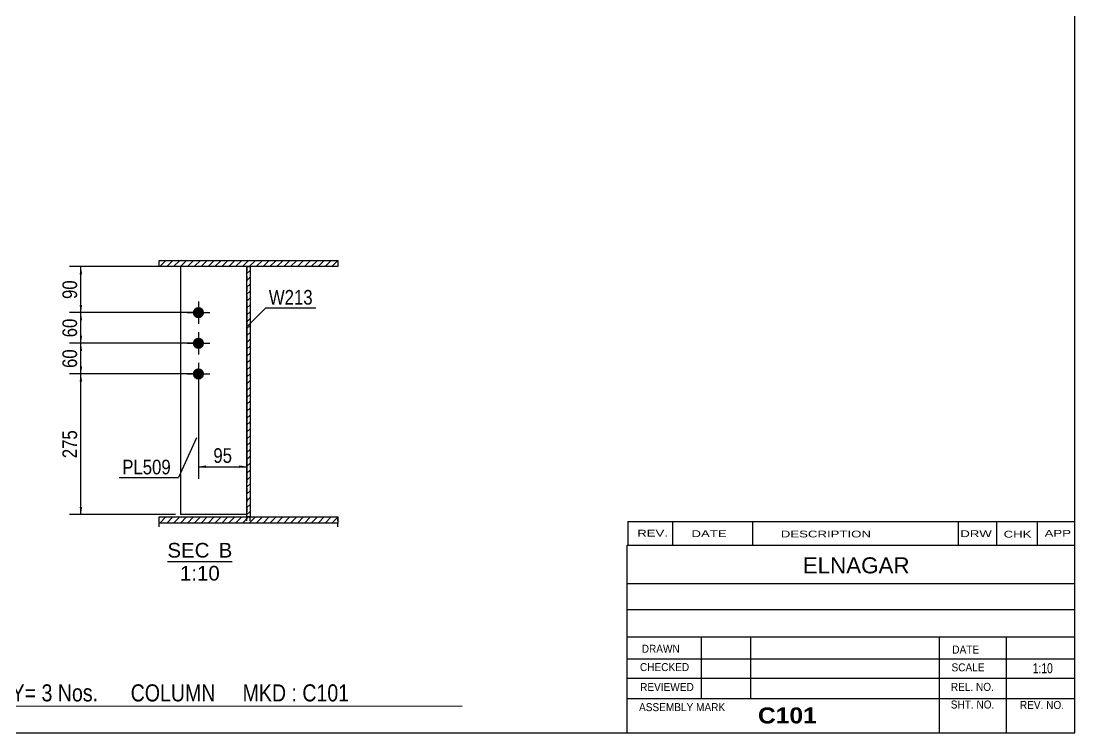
# Model space of a CAD drawing. Header units: millimetres. Extents: x -324 to 88, y -164 to 123.
# Drawn here: x -118.2 to 88, y -164 to -24.8 of the extents above; entities that cross this region are included whole.
import ezdxf

# ---------------------------------------------------------------- set-up
doc = ezdxf.new("R2010")
doc.units = ezdxf.units.MM
doc.linetypes.add('DXK_LINE_DOT1', pattern=[1.8814, 0.9407, -0.9407])
doc.styles.add('Arial', font='ARIAL.TTF', dxfattribs={"height": 0.2})
doc.styles.add('Arial Bold', font='ARIALBD.TTF', dxfattribs={"height": 0.2})
doc.styles.add('Arial Narrow', font='ARIALN.TTF', dxfattribs={"height": 0.2})

# ---------------------------------------------------------------- blocks, each defined once
blk = doc.blocks.new('Unknown-628699752-1210')
at = {"color": 5, "linetype": 'Continuous'}
for p, q in [((88.02, -164.04), (88.02, 122.96)), ((-321.98, -164.04), (88.02, -164.04))]:
    blk.add_line(p, q, dxfattribs=at)
blk = doc.blocks.new('Unknown-628699752-13 - 1257')
at = {"color": 1, "linetype": 'Continuous'}
blk.add_line((-89.55, -130.48), (-76.86, -130.48), dxfattribs=at)
at = {"color": 0, "linetype": 'Continuous'}
for points in [[(-81.33, -129.73), (-81.33, -126.73), (-89.55, -126.73), (-89.55, -129.73)], [(-76.86, -129.73), (-76.86, -126.73), (-79.53, -126.73), (-79.53, -129.73)], [(-79.32, -134.23), (-79.32, -131.23), (-87.1, -131.23), (-87.1, -134.23)]]:
    blk.add_wipeout(points, dxfattribs=at)
at = {"color": 136, "linetype": 'Continuous', "style": 'Arial'}
for s, height, p in [('SEC', 2.865, (-89.55, -129.73)), ('B', 2.87, (-79.53, -129.73)), ('1:10', 2.865, (-87.1, -134.23))]:
    blk.add_text(s, height=height, dxfattribs=at).set_placement(p)
blk = doc.blocks.new('Part-628699752-1314 - 1257')
at = {"linetype": 'Continuous'}
h = blk.add_hatch(dxfattribs=at)
h.set_pattern_fill('', scale=0.3, style=0, pattern_type=0)
h.set_pattern_definition([(45, (-73.9809, -72.809), (-0.67352, 0.67352), [])])
h.paths.add_polyline_path([(-73.38, -72.81), (-73.98, -72.81), (-73.98, -121.79), (-73.38, -121.79)])
at = {"color": 2, "linetype": 'Continuous'}
for p, q in [((-73.98, -72.81), (-73.38, -72.81)), ((-73.98, -121.79), (-73.98, -72.81)), ((-73.38, -72.81), (-73.38, -121.79)), ((-73.38, -121.79), (-73.98, -121.79))]:
    blk.add_line(p, q, dxfattribs=at)
at = {"color": 7, "linetype": 'DXK_LINE_DOT1'}
for p, q in [((-73.98, -122.53), (-73.98, -121.79)), ((-73.38, -122.53), (-73.38, -121.79))]:
    blk.add_line(p, q, dxfattribs=at)
blk = doc.blocks.new('Part-628699752-1290 - 1257')
at = {"color": 2, "linetype": 'Continuous'}
for p in [(-86.98, -72.81), (-73.98, -121.31)]:
    blk.add_line(p, (-86.98, -121.31), dxfattribs=at)
at = {"color": 7, "linetype": 'DXK_LINE_DOT1'}
for q in [(-86.98, -72.81), (-73.98, -121.31)]:
    blk.add_line((-73.98, -72.81), q, dxfattribs=at)
blk = doc.blocks.new('Part-628699752-1264 - 1257')
at = {"linetype": 'Continuous'}
h = blk.add_hatch(dxfattribs=at)
h.set_pattern_fill('', scale=0.3, style=0, pattern_type=0)
h.set_pattern_definition([(45, (-91.1809, -121.7864), (-0.67352, 0.67352), [])])
h.paths.add_polyline_path([(-56.18, -121.79), (-91.18, -121.79), (-91.18, -122.99), (-56.18, -122.99)])
at = {"color": 7, "linetype": 'DXK_LINE_DOT1'}
for p, q in [((-91.18, -122.53), (-91.18, -121.79)), ((-56.18, -122.53), (-56.18, -121.79))]:
    blk.add_line(p, q, dxfattribs=at)
at = {"color": 2, "linetype": 'Continuous'}
for p, q in [((-91.18, -121.79), (-56.18, -121.79)), ((-91.18, -122.99), (-91.18, -121.79)), ((-91.18, -123.73), (-91.18, -122.99)), ((-56.18, -122.99), (-91.18, -122.99)), ((-56.18, -121.79), (-56.18, -122.99)), ((-56.18, -123.73), (-56.18, -122.99))]:
    blk.add_line(p, q, dxfattribs=at)
blk = doc.blocks.new('Bolt-628699752-1316 - 1257')
at = {"linetype": 'Continuous'}
for points in [[(-83.48, -80.71, -1), (-83.48, -82.91, -1)], [(-83.48, -86.71, -1), (-83.48, -88.91, -1)], [(-83.48, -92.71, -1), (-83.48, -94.91, -1)]]:
    blk.add_hatch(color=3, dxfattribs=at).paths.add_polyline_path(points)
at = {"color": 3, "linetype": 'Continuous'}
for p, q in [((-83.48, -79.61), (-83.48, -84.01)), ((-85.68, -81.81), (-81.28, -81.81)), ((-83.48, -85.61), (-83.48, -90.01)), ((-85.68, -87.81), (-81.28, -87.81)), ((-83.48, -91.61), (-83.48, -96.01)), ((-85.68, -93.81), (-81.28, -93.81))]:
    blk.add_line(p, q, dxfattribs=at)
blk = doc.blocks.new('Part-628699752-1329 - 1257')
at = {"linetype": 'Continuous'}
h = blk.add_hatch(dxfattribs=at)
h.set_pattern_fill('', scale=0.3, style=0, pattern_type=0)
h.set_pattern_definition([(45, (-91.1809, -71.609), (-0.67352, 0.67352), [])])
h.paths.add_polyline_path([(-56.18, -71.61), (-91.18, -71.61), (-91.18, -72.81), (-56.18, -72.81)])
at = {"color": 2, "linetype": 'Continuous'}
for p, q in [((-91.18, -71.61), (-56.18, -71.61)), ((-91.18, -72.81), (-91.18, -71.61)), ((-56.18, -71.61), (-56.18, -72.81)), ((-56.18, -72.81), (-91.18, -72.81))]:
    blk.add_line(p, q, dxfattribs=at)
blk = doc.blocks.new('StraightDimension-628699752-1331 - 1257')
at = {"linetype": 'Continuous'}
for points in [[(-81.98, -112.2), (-83.48, -111.95), (-81.98, -111.7)], [(-75.48, -111.7), (-73.98, -111.95), (-75.48, -112.2)]]:
    blk.add_hatch(color=7, dxfattribs=at).paths.add_polyline_path(points)
at = {"color": 7, "linetype": 'Continuous'}
for p, q in [((-73.98, -79.79), (-73.98, -114.35)), ((-83.48, -94.81), (-83.48, -114.35)), ((-83.48, -111.95), (-73.98, -111.95))]:
    blk.add_line(p, q, dxfattribs=at)
at = {"color": 0}
blk.add_wipeout([(-76.3, -111.8), (-76.3, -107.6), (-81.16, -107.6), (-81.16, -111.8)], dxfattribs=at)
at = {"color": 3, "style": 'Arial Narrow'}
blk.add_text('95', height=2.863, dxfattribs=at).set_placement((-80.56, -111.2))
blk = doc.blocks.new('StraightDimension-628699752-1360 - 1257')
at = {"linetype": 'Continuous'}
for points in [[(-106.73, -74.31), (-106.48, -72.81), (-106.23, -74.31)], [(-106.23, -80.31), (-106.48, -81.81), (-106.73, -80.31)]]:
    blk.add_hatch(color=7, dxfattribs=at).paths.add_polyline_path(points)
at = {"color": 7, "linetype": 'Continuous'}
for p, q in [((-74.98, -72.81), (-108.73, -72.81)), ((-106.48, -81.81), (-106.48, -72.81)), ((-84.48, -81.81), (-108.73, -81.81))]:
    blk.add_line(p, q, dxfattribs=at)
at = {"color": 0}
blk.add_wipeout([(-106.63, -74.88), (-110.83, -74.88), (-110.83, -79.74), (-106.63, -79.74)], dxfattribs=at)
at = {"color": 3, "style": 'Arial Narrow'}
blk.add_text('90', height=2.863, rotation=90.0002, dxfattribs=at).set_placement((-107.23, -79.14))
blk = doc.blocks.new('StraightDimension-628699752-3032 - 1257')
at = {"linetype": 'Continuous'}
for points in [[(-106.73, -89.31), (-106.48, -87.81), (-106.23, -89.31)], [(-106.23, -92.31), (-106.48, -93.81), (-106.73, -92.31)]]:
    blk.add_hatch(color=7, dxfattribs=at).paths.add_polyline_path(points)
at = {"color": 7, "linetype": 'Continuous'}
for p, q in [((-84.48, -87.81), (-108.73, -87.81)), ((-106.48, -93.81), (-106.48, -87.81)), ((-84.48, -93.81), (-108.73, -93.81))]:
    blk.add_line(p, q, dxfattribs=at)
at = {"color": 0}
blk.add_wipeout([(-106.63, -88.38), (-110.83, -88.38), (-110.83, -93.24), (-106.63, -93.24)], dxfattribs=at)
at = {"color": 3, "style": 'Arial Narrow'}
blk.add_text('60', height=2.863, rotation=90.0002, dxfattribs=at).set_placement((-107.23, -92.64))
blk = doc.blocks.new('StraightDimension-628699752-1366 - 1257')
at = {"linetype": 'Continuous'}
for points in [[(-106.73, -95.31), (-106.48, -93.81), (-106.23, -95.31)], [(-106.23, -119.81), (-106.48, -121.31), (-106.73, -119.81)]]:
    blk.add_hatch(color=7, dxfattribs=at).paths.add_polyline_path(points)
at = {"color": 7, "linetype": 'Continuous'}
for p, q in [((-84.48, -93.81), (-108.73, -93.81)), ((-106.48, -121.31), (-106.48, -93.81)), ((-87.98, -121.31), (-108.73, -121.31))]:
    blk.add_line(p, q, dxfattribs=at)
at = {"color": 0}
blk.add_wipeout([(-106.63, -104.22), (-110.83, -104.22), (-110.83, -110.9), (-106.63, -110.9)], dxfattribs=at)
at = {"color": 3, "style": 'Arial Narrow'}
blk.add_text('275', height=2.863, rotation=90.0002, dxfattribs=at).set_placement((-107.23, -110.3))
blk = doc.blocks.new('StraightDimension-628699752-3034 - 1257')
at = {"linetype": 'Continuous'}
for points in [[(-106.73, -83.31), (-106.48, -81.81), (-106.23, -83.31)], [(-106.23, -86.31), (-106.48, -87.81), (-106.73, -86.31)]]:
    blk.add_hatch(color=7, dxfattribs=at).paths.add_polyline_path(points)
at = {"color": 7, "linetype": 'Continuous'}
for p, q in [((-84.48, -81.81), (-108.73, -81.81)), ((-106.48, -87.81), (-106.48, -81.81)), ((-84.48, -87.81), (-108.73, -87.81))]:
    blk.add_line(p, q, dxfattribs=at)
at = {"color": 0}
blk.add_wipeout([(-106.63, -82.38), (-110.83, -82.38), (-110.83, -87.24), (-106.63, -87.24)], dxfattribs=at)
at = {"color": 3, "style": 'Arial Narrow'}
blk.add_text('60', height=2.863, rotation=90.0002, dxfattribs=at).set_placement((-107.23, -86.64))
blk = doc.blocks.new('CBS_CALLOFF-628699752-3425')
at = {"color": 7, "linetype": 'Continuous'}
blk.add_line((-148.11, -158.77), (-31.87, -158.79), dxfattribs=at)
at = {"color": 3, "linetype": 'Continuous', "style": 'Arial Narrow'}
blk.add_text('QTY= 3 Nos.      COLUMN     MKD : C101', height=3.3405, dxfattribs=at).set_placement((-125.35, -157.88))
blk = doc.blocks.new('CBS_NAME_BLOG-628699752-3426')
at = {"color": 7, "linetype": 'Continuous'}
for p, q in [((0.42, -127.29), (87.94, -127.29)), ((0.42, -164), (0.42, -127.29)), ((0.42, -134.83), (87.94, -134.83)), ((0.5, -139.88), (88.02, -139.88)), ((0.42, -145.26), (87.94, -145.26)), ((14.95, -157.36), (14.95, -145.26)), ((24.63, -157.34), (24.63, -145.27)), ((61.55, -164), (61.55, -145.27)), ((74.6, -164), (74.6, -145.26)), ((0.43, -149.56), (88.02, -149.54)), ((0.42, -153.3), (87.94, -153.3)), ((0.42, -157.34), (87.94, -157.34)), ((0.42, -164.04), (88.02, -164.04))]:
    blk.add_line(p, q, dxfattribs=at)
at = {"color": 3, "linetype": 'Continuous', "style": 'Arial'}
blk.add_text('ELNAGAR', height=3.133, dxfattribs=at).set_placement((34.75, -132.82))
at = {"color": 3, "linetype": 'Continuous'}
for s, height, style, width, p in [('DRAWN', 1.566, 'Arial', 0.9, (3.26, -148.36)), ('DATE', 1.566, 'Arial', 0.9, (64.02, -148.52)), ('CHECKED', 1.566, 'Arial', 0.9, (2.91, -151.94)), ('SCALE', 1.566, 'Arial', 0.9, (63.87, -152)), ('1:10', 1.957, 'Arial Narrow', 0.9, (79.76, -152.36)), ('REVIEWED', 1.566, 'Arial', 0.9, (2.94, -155.85)), ('REL. NO.', 1.566, 'Arial', 0.9, (63.73, -155.81)), ('ASSEMBLY MARK', 1.5663, 'Arial', 0.9, (2.73, -159.78)), ('SHT. NO.', 1.566, 'Arial', 0.9, (63.72, -159.27)), ('REV. NO.', 1.566, 'Arial', 0.9, (77.25, -159.36)), ('C101', 3.131, 'Arial Bold', 1.1, (26, -162.19))]:
    blk.add_text(s, height=height, dxfattribs=dict(at, style=style, width=width)).set_placement(p)
blk = doc.blocks.new('CBS_REVISION-628699752-3427')
at = {"color": 7, "linetype": 'Continuous'}
for p, q in [((0.51, -122.66), (88.01, -122.66)), ((0.51, -122.66), (0.51, -127.29)), ((9.3, -122.66), (9.3, -127.29)), ((24.9, -122.66), (24.9, -127.23)), ((65.16, -122.66), (65.16, -127.29)), ((72.7, -122.66), (72.7, -127.29)), ((80.64, -122.66), (80.64, -127.29)), ((0.51, -127.29), (88.01, -127.29))]:
    blk.add_line(p, q, dxfattribs=at)
at = {"color": 7, "style": 'Arial Narrow', "width": 1.7}
for s, height, p in [('REV.', 1.326, (2.37, -125.62)), ('DATE', 1.326, (12.99, -125.73)), ('DESCRIPTION', 1.3257, (30.47, -125.79)), ('DRW', 1.326, (65.59, -125.73)), ('CHK', 1.326, (74.07, -125.82)), ('APP', 1.326, (82.08, -125.66))]:
    blk.add_text(s, height=height, dxfattribs=at).set_placement(p)
blk = doc.blocks.new('Mark-628699752-1285 - 1257')
at = {"color": 7, "linetype": 'Continuous'}
blk.add_line((-83.85, -106.32), (-87.39, -114.05), dxfattribs=at)
at = {"color": 0}
blk.add_wipeout([(-88.89, -113.45), (-88.89, -110.45), (-98.39, -110.45), (-98.39, -113.45)], dxfattribs=at)
blk.add_wipeout([(-88.89, -113.45), (-88.89, -110.45), (-98.39, -110.45), (-98.39, -113.45)], dxfattribs=at)
at = {"color": 7, "linetype": 'Continuous'}
blk.add_line((-98.99, -114.05), (-87.39, -114.05), dxfattribs=at)
at = {"color": 3, "style": 'Arial Narrow'}
blk.add_text('PL509', height=2.863, dxfattribs=at).set_placement((-98.39, -113.45))
blk = doc.blocks.new('Mark-628699752-1310 - 1257')
at = {"color": 0}
blk.add_wipeout([(-61.12, -80.24), (-61.12, -77.24), (-69.71, -77.24), (-69.71, -80.24)], dxfattribs=at)
blk.add_wipeout([(-61.12, -80.24), (-61.12, -77.24), (-69.71, -77.24), (-69.71, -80.24)], dxfattribs=at)
at = {"color": 7, "linetype": 'Continuous'}
for p, q in [((-73.84, -84.38), (-70.31, -80.84)), ((-70.31, -80.84), (-60.52, -80.84))]:
    blk.add_line(p, q, dxfattribs=at)
at = {"color": 3, "style": 'Arial Narrow'}
blk.add_text('W213', height=2.863, dxfattribs=at).set_placement((-69.71, -80.24))

msp = doc.modelspace()

# ---------------------------------------------------------------- block references
for name in ['Unknown-628699752-1210', 'Part-628699752-1329 - 1257', 'Part-628699752-1290 - 1257', 'Part-628699752-1314 - 1257', 'Bolt-628699752-1316 - 1257', 'Part-628699752-1264 - 1257', 'CBS_REVISION-628699752-3427', 'CBS_NAME_BLOG-628699752-3426', 'CBS_CALLOFF-628699752-3425']:
    msp.add_blockref(name, (0, 0))

# ---------------------------------------------------------------- next in the draw order: block references
for name in ['StraightDimension-628699752-1331 - 1257', 'Unknown-628699752-13 - 1257']:
    msp.add_blockref(name, (0, 0))

# ---------------------------------------------------------------- next in the draw order: block references
for name in ['StraightDimension-628699752-1360 - 1257', 'Mark-628699752-1310 - 1257', 'StraightDimension-628699752-3032 - 1257']:
    msp.add_blockref(name, (0, 0))

# ---------------------------------------------------------------- next in the draw order: block references
for name in ['StraightDimension-628699752-3034 - 1257', 'StraightDimension-628699752-1366 - 1257']:
    msp.add_blockref(name, (0, 0))

# ---------------------------------------------------------------- next in the draw order: block references
msp.add_blockref('Mark-628699752-1285 - 1257', (0, 0))

doc.saveas('drawing.dxf')
